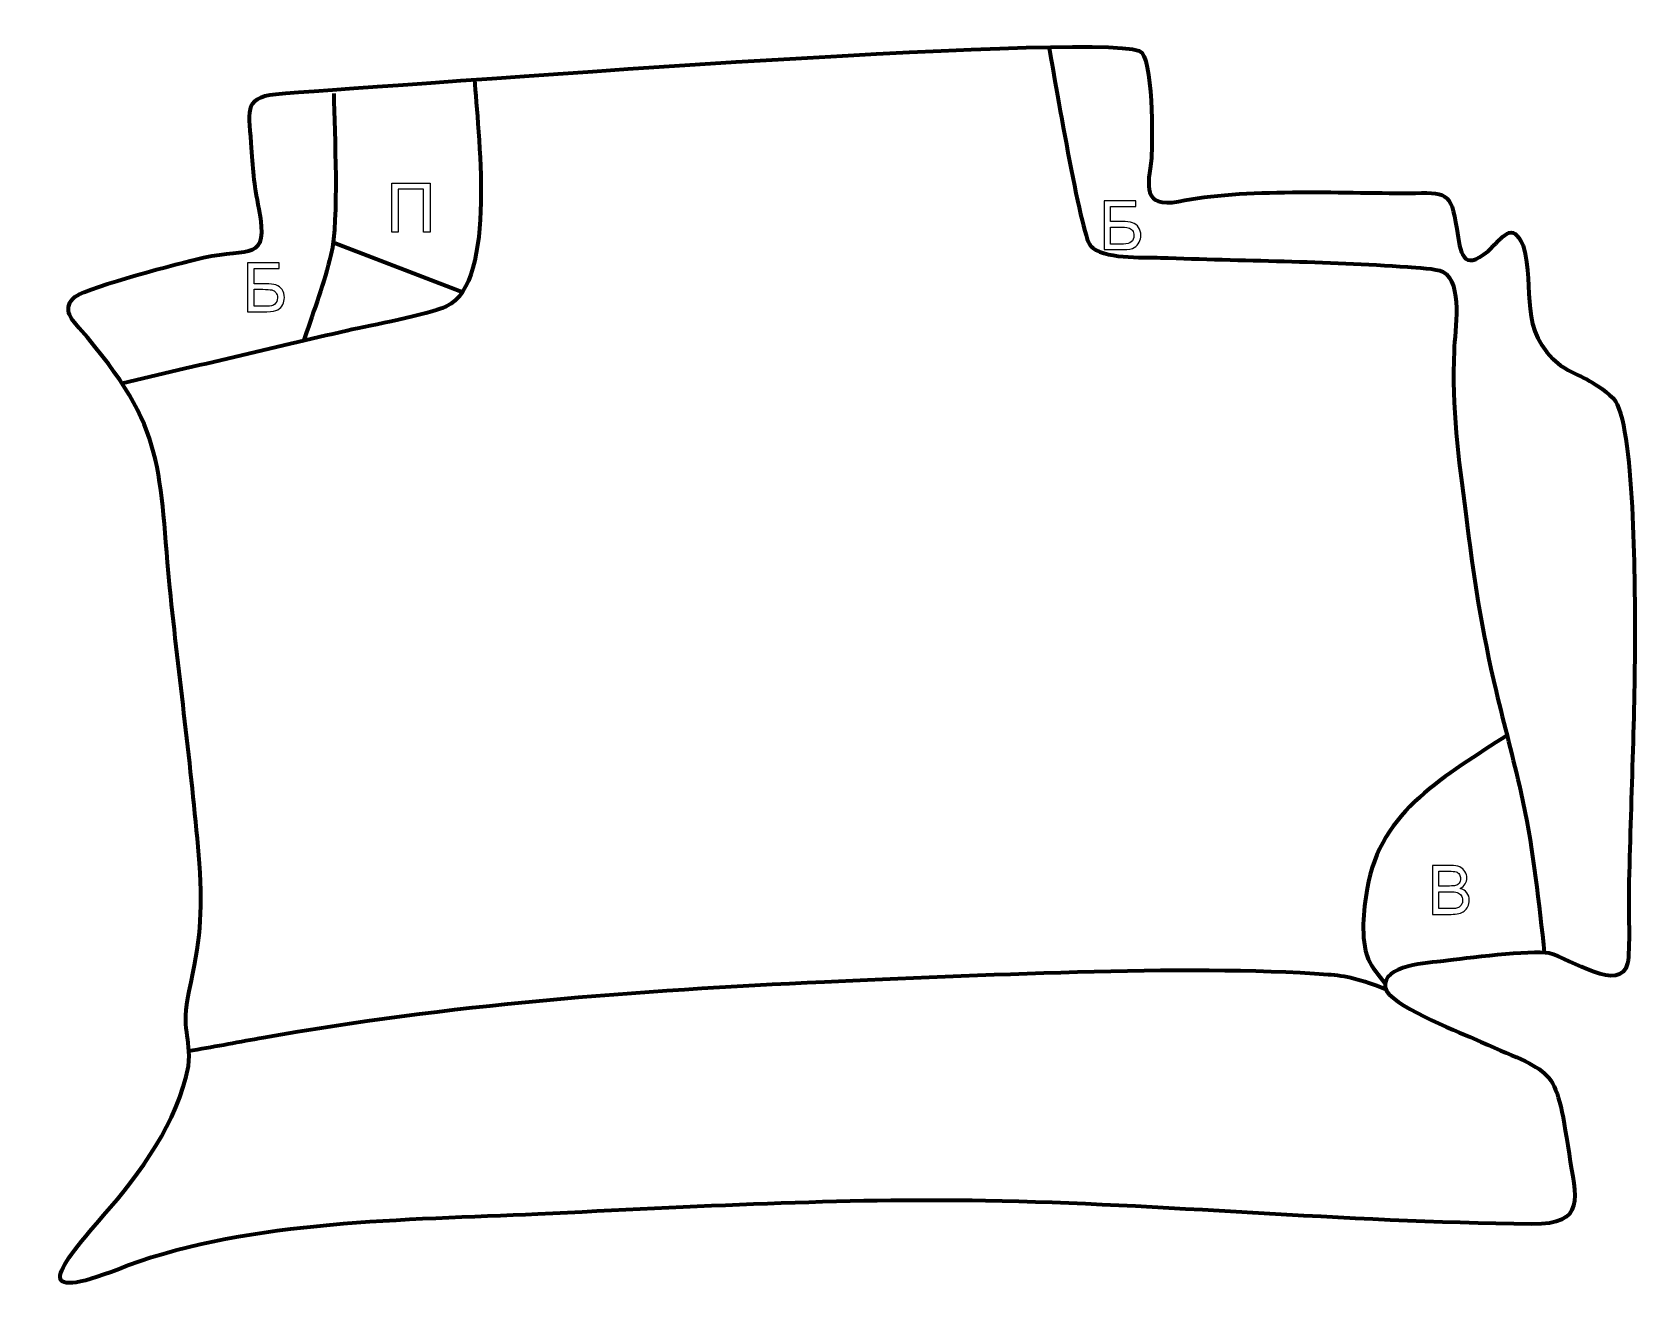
# Model space of a CAD drawing. Header units: millimetres. Extents: x -609 to -13, y 283 to 756.
import ezdxf

# ---------------------------------------------------------------- set-up
doc = ezdxf.new("R2010")
doc.units = ezdxf.units.MM
doc.header["$MEASUREMENT"] = 0
doc.layers.add('layer 2', color=7, linetype='Continuous')
doc.layers.add('layer 3', color=7, linetype='Continuous')

msp = doc.modelspace()

# ---------------------------------------------------------------- linework, layer by layer
at = {"layer": 'layer 2', "color": 142, "lineweight": 158}
for points, knots in [([(-230.7295, 750.8386), (-228.8016, 740.5786), (-218.8492, 680.8172), (-215.2785, 676.8716), (-215.2785, 676.8716), (-210.6744, 671.7841), (-196.0831, 672.6934), (-189.1495, 672.4257), (-189.1495, 672.4257), (-158.5219, 671.2431), (-127.8287, 671.1902), (-97.2497, 668.978), (-97.2497, 668.978), (-93.8307, 668.7306), (-86.6487, 668.4209), (-83.9906, 667.2015), (-83.9906, 667.2015), (-76.5466, 662.7863), (-79.5874, 645.4427), (-79.9095, 637.8158), (-79.9095, 637.8158), (-80.8129, 616.4273), (-78.2601, 597.9341), (-75.5654, 577.045), (-75.5654, 577.045), (-72.8287, 554.6413), (-69.538, 533.0273), (-64.2818, 511.046), (-64.2818, 511.046), (-61.2148, 498.466), (-57.9097, 485.998), (-55.0578, 473.3582), (-55.0578, 473.3582), (-50.7589, 454.1471), (-48.753, 436.0736), (-46.6417, 416.6591), (-46.6417, 416.6591), (-46.6417, 416.6591), (-46.3135, 413.6616), (-46.3135, 413.6616)], [0, 0, 0, 0, 0.09090909, 0.09090909, 0.09090909, 0.09090909, 0.18181818, 0.18181818, 0.18181818, 0.18181818, 0.27272727, 0.27272727, 0.27272727, 0.27272727, 0.36363636, 0.36363636, 0.36363636, 0.36363636, 0.45454545, 0.45454545, 0.45454545, 0.45454545, 0.54545455, 0.54545455, 0.54545455, 0.54545455, 0.63636364, 0.63636364, 0.63636364, 0.63636364, 0.72727273, 0.72727273, 0.72727273, 0.72727273, 0.81818182, 0.81818182, 0.81818182, 0.81818182, 1, 1, 1, 1]), ([(-444.5512, 738.7272), (-443.4492, 720.8747), (-435.8407, 663.0658), (-455.0095, 654.3094), (-455.0095, 654.3094), (-462.712, 650.7909), (-482.5338, 647.4291), (-492.0568, 645.2144), (-492.0568, 645.2144), (-519.9559, 638.7259), (-547.828, 632.1199), (-575.7192, 625.5975)], [0, 0, 0, 0, 0.25, 0.25, 0.25, 0.25, 0.5, 0.5, 0.5, 0.5, 1, 1, 1, 1]), ([(-496.8949, 733.6148), (-496.7719, 718.0774), (-494.8287, 687.2427), (-497.9969, 673.478), (-497.9969, 673.478), (-500.3533, 663.2403), (-504.3493, 652.8614), (-507.6648, 642.8575), (-507.6648, 642.8575), (-507.6648, 642.8575), (-508.1551, 641.3782), (-508.1551, 641.3782)], [0, 0, 0, 0, 0.25, 0.25, 0.25, 0.25, 0.5, 0.5, 0.5, 0.5, 1, 1, 1, 1]), ([(-60.0371, 494.6599), (-82.6076, 479.7285), (-107.49, 466.7037), (-112.2423, 437.517), (-112.2423, 437.517), (-113.5994, 429.1821), (-114.8749, 419.2432), (-111.8831, 411.1993), (-111.8831, 411.1993), (-110.3895, 408.1812), (-107.8644, 405.1224), (-105.7958, 402.4408)], [0, 0, 0, 0, 0.25, 0.25, 0.25, 0.25, 0.5, 0.5, 0.5, 0.5, 1, 1, 1, 1]), ([(-105.5351, 400.1049), (-114.1706, 403.608), (-120.5761, 405.0038), (-126.7514, 405.4504), (-126.7514, 405.4504), (-180.6849, 409.3502), (-259.2437, 404.9578), (-314.2858, 402.6713), (-314.2858, 402.6713), (-383.1481, 399.6559), (-455.2543, 394.099), (-523.1017, 381.9739), (-523.1017, 381.9739), (-531.8634, 380.3717), (-540.6082, 378.7282), (-549.3866, 377.214), (-549.3866, 377.214), (-549.3866, 377.214), (-550.8446, 376.9642), (-550.8446, 376.9642)], [0, 0, 0, 0, 0.16666667, 0.16666667, 0.16666667, 0.16666667, 0.33333333, 0.33333333, 0.33333333, 0.33333333, 0.5, 0.5, 0.5, 0.5, 0.66666667, 0.66666667, 0.66666667, 0.66666667, 1, 1, 1, 1])]:
    msp.add_open_spline(points, degree=3, knots=knots, dxfattribs=at)
at = {"layer": 'layer 2', "color": 142}
for points, knots in [([(-461.0516, 700.1098), (-461.0516, 700.1098), (-475.3264, 700.1098), (-475.3264, 700.1098), (-475.3264, 700.1098), (-475.3264, 700.1098), (-475.3264, 681.9234), (-475.3264, 681.9234), (-475.3264, 681.9234), (-475.3264, 681.9234), (-472.9134, 681.9234), (-472.9134, 681.9234), (-472.9134, 681.9234), (-472.9134, 681.9234), (-472.9134, 697.9762), (-472.9134, 697.9762), (-472.9134, 697.9762), (-472.9134, 697.9762), (-463.4646, 697.9762), (-463.4646, 697.9762), (-463.4646, 697.9762), (-463.4646, 697.9762), (-463.4646, 681.9234), (-463.4646, 681.9234), (-463.4646, 681.9234), (-463.4646, 681.9234), (-461.0516, 681.9234), (-461.0516, 681.9234), (-461.0516, 681.9234), (-461.0516, 681.9234), (-461.0516, 700.1098), (-461.0516, 700.1098)], [0, 0, 0, 0, 0.11111111, 0.11111111, 0.11111111, 0.11111111, 0.22222222, 0.22222222, 0.22222222, 0.22222222, 0.33333333, 0.33333333, 0.33333333, 0.33333333, 0.44444444, 0.44444444, 0.44444444, 0.44444444, 0.55555556, 0.55555556, 0.55555556, 0.55555556, 0.66666667, 0.66666667, 0.66666667, 0.66666667, 0.77777778, 0.77777778, 0.77777778, 0.77777778, 1, 1, 1, 1]), ([(-210.1984, 693.6276), (-210.1984, 693.6276), (-198.3874, 693.6276), (-198.3874, 693.6276), (-198.3874, 693.6276), (-198.3874, 693.6276), (-198.3874, 691.494), (-198.3874, 691.494), (-198.3874, 691.494), (-198.3874, 691.494), (-207.7854, 691.494), (-207.7854, 691.494), (-207.7854, 691.494), (-207.7854, 691.494), (-207.7854, 685.8806), (-207.7854, 685.8806), (-207.7854, 685.8806), (-207.7854, 685.8806), (-203.442, 685.8806), (-203.442, 685.8806), (-203.442, 685.8806), (-201.8376, 685.8806), (-200.5633, 685.7282), (-199.6151, 685.4192), (-199.6151, 685.4192), (-198.6668, 685.1144), (-197.909, 684.5386), (-197.3375, 683.6877), (-197.3375, 683.6877), (-196.766, 682.8411), (-196.4824, 681.8547), (-196.4824, 680.7286), (-196.4824, 680.7286), (-196.4824, 679.81), (-196.6856, 678.9506), (-197.0962, 678.1548), (-197.0962, 678.1548), (-197.5069, 677.3547), (-198.1165, 676.7027), (-198.9293, 676.199), (-198.9293, 676.199), (-199.7378, 675.6952), (-201.1221, 675.4412), (-203.0737, 675.4412), (-203.0737, 675.4412), (-203.0737, 675.4412), (-210.1984, 675.4412), (-210.1984, 675.4412), (-210.1984, 675.4412), (-210.1984, 675.4412), (-210.1984, 693.6276), (-210.1984, 693.6276)], [0, 0, 0, 0, 0.07142857, 0.07142857, 0.07142857, 0.07142857, 0.14285714, 0.14285714, 0.14285714, 0.14285714, 0.21428571, 0.21428571, 0.21428571, 0.21428571, 0.28571429, 0.28571429, 0.28571429, 0.28571429, 0.35714286, 0.35714286, 0.35714286, 0.35714286, 0.42857143, 0.42857143, 0.42857143, 0.42857143, 0.5, 0.5, 0.5, 0.5, 0.57142857, 0.57142857, 0.57142857, 0.57142857, 0.64285714, 0.64285714, 0.64285714, 0.64285714, 0.71428571, 0.71428571, 0.71428571, 0.71428571, 0.78571429, 0.78571429, 0.78571429, 0.78571429, 0.85714286, 0.85714286, 0.85714286, 0.85714286, 1, 1, 1, 1]), ([(-207.7854, 677.4986), (-207.7854, 677.4986), (-202.9721, 677.4986), (-202.9721, 677.4986), (-202.9721, 677.4986), (-201.6725, 677.4986), (-200.6988, 677.7611), (-200.0469, 678.2902), (-200.0469, 678.2902), (-199.3992, 678.8194), (-199.0732, 679.611), (-199.0732, 680.6651), (-199.0732, 680.6651), (-199.0732, 681.4187), (-199.2595, 682.0452), (-199.632, 682.549), (-199.632, 682.549), (-200.0045, 683.0527), (-200.521, 683.3872), (-201.1814, 683.5523), (-201.1814, 683.5523), (-201.846, 683.7174), (-202.9763, 683.7978), (-204.5723, 683.7978), (-204.5723, 683.7978), (-204.5723, 683.7978), (-207.7854, 683.7978), (-207.7854, 683.7978), (-207.7854, 683.7978), (-207.7854, 683.7978), (-207.7854, 677.4986), (-207.7854, 677.4986)], [0, 0, 0, 0, 0.11111111, 0.11111111, 0.11111111, 0.11111111, 0.22222222, 0.22222222, 0.22222222, 0.22222222, 0.33333333, 0.33333333, 0.33333333, 0.33333333, 0.44444444, 0.44444444, 0.44444444, 0.44444444, 0.55555556, 0.55555556, 0.55555556, 0.55555556, 0.66666667, 0.66666667, 0.66666667, 0.66666667, 0.77777778, 0.77777778, 0.77777778, 0.77777778, 1, 1, 1, 1]), ([(-529.0217, 670.4765), (-529.0217, 670.4765), (-517.2107, 670.4765), (-517.2107, 670.4765), (-517.2107, 670.4765), (-517.2107, 670.4765), (-517.2107, 668.3429), (-517.2107, 668.3429), (-517.2107, 668.3429), (-517.2107, 668.3429), (-526.6087, 668.3429), (-526.6087, 668.3429), (-526.6087, 668.3429), (-526.6087, 668.3429), (-526.6087, 662.7295), (-526.6087, 662.7295), (-526.6087, 662.7295), (-526.6087, 662.7295), (-522.2653, 662.7295), (-522.2653, 662.7295), (-522.2653, 662.7295), (-520.6609, 662.7295), (-519.3866, 662.5771), (-518.4384, 662.2681), (-518.4384, 662.2681), (-517.4901, 661.9633), (-516.7323, 661.3875), (-516.1608, 660.5366), (-516.1608, 660.5366), (-515.5893, 659.69), (-515.3057, 658.7036), (-515.3057, 657.5775), (-515.3057, 657.5775), (-515.3057, 656.6589), (-515.5089, 655.7995), (-515.9195, 655.0037), (-515.9195, 655.0037), (-516.3302, 654.2036), (-516.9398, 653.5516), (-517.7526, 653.0479), (-517.7526, 653.0479), (-518.5611, 652.5441), (-519.9454, 652.2901), (-521.897, 652.2901), (-521.897, 652.2901), (-521.897, 652.2901), (-529.0217, 652.2901), (-529.0217, 652.2901), (-529.0217, 652.2901), (-529.0217, 652.2901), (-529.0217, 670.4765), (-529.0217, 670.4765)], [0, 0, 0, 0, 0.07142857, 0.07142857, 0.07142857, 0.07142857, 0.14285714, 0.14285714, 0.14285714, 0.14285714, 0.21428571, 0.21428571, 0.21428571, 0.21428571, 0.28571429, 0.28571429, 0.28571429, 0.28571429, 0.35714286, 0.35714286, 0.35714286, 0.35714286, 0.42857143, 0.42857143, 0.42857143, 0.42857143, 0.5, 0.5, 0.5, 0.5, 0.57142857, 0.57142857, 0.57142857, 0.57142857, 0.64285714, 0.64285714, 0.64285714, 0.64285714, 0.71428571, 0.71428571, 0.71428571, 0.71428571, 0.78571429, 0.78571429, 0.78571429, 0.78571429, 0.85714286, 0.85714286, 0.85714286, 0.85714286, 1, 1, 1, 1]), ([(-526.6087, 654.3475), (-526.6087, 654.3475), (-521.7954, 654.3475), (-521.7954, 654.3475), (-521.7954, 654.3475), (-520.4958, 654.3475), (-519.5221, 654.61), (-518.8702, 655.1391), (-518.8702, 655.1391), (-518.2225, 655.6683), (-517.8965, 656.4599), (-517.8965, 657.514), (-517.8965, 657.514), (-517.8965, 658.2676), (-518.0828, 658.8941), (-518.4553, 659.3979), (-518.4553, 659.3979), (-518.8278, 659.9016), (-519.3443, 660.2361), (-520.0047, 660.4012), (-520.0047, 660.4012), (-520.6693, 660.5663), (-521.7996, 660.6467), (-523.3956, 660.6467), (-523.3956, 660.6467), (-523.3956, 660.6467), (-526.6087, 660.6467), (-526.6087, 660.6467), (-526.6087, 660.6467), (-526.6087, 660.6467), (-526.6087, 654.3475), (-526.6087, 654.3475)], [0, 0, 0, 0, 0.11111111, 0.11111111, 0.11111111, 0.11111111, 0.22222222, 0.22222222, 0.22222222, 0.22222222, 0.33333333, 0.33333333, 0.33333333, 0.33333333, 0.44444444, 0.44444444, 0.44444444, 0.44444444, 0.55555556, 0.55555556, 0.55555556, 0.55555556, 0.66666667, 0.66666667, 0.66666667, 0.66666667, 0.77777778, 0.77777778, 0.77777778, 0.77777778, 1, 1, 1, 1]), ([(-87.9739, 427.9234), (-87.9739, 427.9234), (-87.9739, 446.1098), (-87.9739, 446.1098), (-87.9739, 446.1098), (-87.9739, 446.1098), (-81.1498, 446.1098), (-81.1498, 446.1098), (-81.1498, 446.1098), (-79.7612, 446.1098), (-78.6479, 445.9278), (-77.8054, 445.5595), (-77.8054, 445.5595), (-76.9672, 445.1912), (-76.3111, 444.6239), (-75.8369, 443.8577), (-75.8369, 443.8577), (-75.3586, 443.0957), (-75.1215, 442.2956), (-75.1215, 441.4574), (-75.1215, 441.4574), (-75.1215, 440.6827), (-75.3332, 439.9503), (-75.7523, 439.2645), (-75.7523, 439.2645), (-76.1714, 438.5787), (-76.8064, 438.0241), (-77.6573, 437.6008), (-77.6573, 437.6008), (-76.5566, 437.2791), (-75.7099, 436.7287), (-75.1215, 435.9498), (-75.1215, 435.9498), (-74.5288, 435.1751), (-74.2325, 434.2565), (-74.2325, 433.1981), (-74.2325, 433.1981), (-74.2325, 432.343), (-74.4145, 431.5514), (-74.7744, 430.819), (-74.7744, 430.819), (-75.1342, 430.0866), (-75.5787, 429.5236), (-76.1079, 429.1257), (-76.1079, 429.1257), (-76.637, 428.732), (-77.3017, 428.4314), (-78.0975, 428.2282), (-78.0975, 428.2282), (-78.8976, 428.025), (-79.8755, 427.9234), (-81.0355, 427.9234), (-81.0355, 427.9234), (-81.0355, 427.9234), (-87.9739, 427.9234), (-87.9739, 427.9234)], [0, 0, 0, 0, 0.06666667, 0.06666667, 0.06666667, 0.06666667, 0.13333333, 0.13333333, 0.13333333, 0.13333333, 0.2, 0.2, 0.2, 0.2, 0.26666667, 0.26666667, 0.26666667, 0.26666667, 0.33333333, 0.33333333, 0.33333333, 0.33333333, 0.4, 0.4, 0.4, 0.4, 0.46666667, 0.46666667, 0.46666667, 0.46666667, 0.53333333, 0.53333333, 0.53333333, 0.53333333, 0.6, 0.6, 0.6, 0.6, 0.66666667, 0.66666667, 0.66666667, 0.66666667, 0.73333333, 0.73333333, 0.73333333, 0.73333333, 0.8, 0.8, 0.8, 0.8, 0.86666667, 0.86666667, 0.86666667, 0.86666667, 1, 1, 1, 1]), ([(-85.5609, 438.4644), (-85.5609, 438.4644), (-81.6281, 438.4644), (-81.6281, 438.4644), (-81.6281, 438.4644), (-80.5613, 438.4644), (-79.7951, 438.5364), (-79.3337, 438.6761), (-79.3337, 438.6761), (-78.7198, 438.8581), (-78.2584, 439.1629), (-77.9494, 439.5862), (-77.9494, 439.5862), (-77.6403, 440.0096), (-77.4837, 440.5387), (-77.4837, 441.178), (-77.4837, 441.178), (-77.4837, 441.7833), (-77.6276, 442.3167), (-77.9197, 442.7739), (-77.9197, 442.7739), (-78.2076, 443.2354), (-78.6225, 443.5529), (-79.1601, 443.7222), (-79.1601, 443.7222), (-79.6977, 443.8915), (-80.6206, 443.9762), (-81.9245, 443.9762), (-81.9245, 443.9762), (-81.9245, 443.9762), (-85.5609, 443.9762), (-85.5609, 443.9762), (-85.5609, 443.9762), (-85.5609, 443.9762), (-85.5609, 438.4644), (-85.5609, 438.4644)], [0, 0, 0, 0, 0.1, 0.1, 0.1, 0.1, 0.2, 0.2, 0.2, 0.2, 0.3, 0.3, 0.3, 0.3, 0.4, 0.4, 0.4, 0.4, 0.5, 0.5, 0.5, 0.5, 0.6, 0.6, 0.6, 0.6, 0.7, 0.7, 0.7, 0.7, 0.8, 0.8, 0.8, 0.8, 1, 1, 1, 1]), ([(-85.5609, 430.057), (-85.5609, 430.057), (-81.0312, 430.057), (-81.0312, 430.057), (-81.0312, 430.057), (-80.2523, 430.057), (-79.7062, 430.0866), (-79.3887, 430.1459), (-79.3887, 430.1459), (-78.8384, 430.2433), (-78.3727, 430.4084), (-78.0002, 430.6412), (-78.0002, 430.6412), (-77.6276, 430.874), (-77.3228, 431.2127), (-77.0815, 431.6572), (-77.0815, 431.6572), (-76.8402, 432.1017), (-76.7217, 432.6139), (-76.7217, 433.1939), (-76.7217, 433.1939), (-76.7217, 433.8755), (-76.8953, 434.4639), (-77.2466, 434.9677), (-77.2466, 434.9677), (-77.5938, 435.4714), (-78.0764, 435.8228), (-78.6944, 436.026), (-78.6944, 436.026), (-79.3083, 436.2292), (-80.1973, 436.3308), (-81.353, 436.3308), (-81.353, 436.3308), (-81.353, 436.3308), (-85.5609, 436.3308), (-85.5609, 436.3308), (-85.5609, 436.3308), (-85.5609, 436.3308), (-85.5609, 430.057), (-85.5609, 430.057)], [0, 0, 0, 0, 0.09090909, 0.09090909, 0.09090909, 0.09090909, 0.18181818, 0.18181818, 0.18181818, 0.18181818, 0.27272727, 0.27272727, 0.27272727, 0.27272727, 0.36363636, 0.36363636, 0.36363636, 0.36363636, 0.45454545, 0.45454545, 0.45454545, 0.45454545, 0.54545455, 0.54545455, 0.54545455, 0.54545455, 0.63636364, 0.63636364, 0.63636364, 0.63636364, 0.72727273, 0.72727273, 0.72727273, 0.72727273, 0.81818182, 0.81818182, 0.81818182, 0.81818182, 1, 1, 1, 1])]:
    msp.add_open_spline(points, degree=3, knots=knots, dxfattribs=at)
at = {"layer": 'layer 2', "color": 142, "lineweight": 158}
msp.add_open_spline([(-448.5213, 659.2908), (-448.5213, 659.2908), (-496.6303, 677.7877), (-496.6303, 677.7877)], degree=3, dxfattribs=at)
at = {"layer": 'layer 3', "color": 242, "lineweight": 158}
msp.add_open_spline([(-516.0093, 733.584), (-530.6024, 732.6036), (-528.4797, 728.0775), (-527.6703, 715.2263), (-527.6703, 715.2263), (-527.0403, 705.2232), (-526.7001, 700.4525), (-524.6729, 690.4663), (-524.6729, 690.4663), (-520.9538, 670.4814), (-528.1888, 676.4666), (-545.4684, 672.4296), (-545.4684, 672.4296), (-554.5376, 670.3108), (-586.8806, 661.9556), (-593.3202, 657.8587), (-593.3202, 657.8587), (-597.8524, 653.7431), (-595.1563, 650.0727), (-591.6596, 646.1455), (-591.6596, 646.1455), (-558.4003, 608.1443), (-562.4528, 593.8975), (-557.601, 546.3408), (-557.601, 546.3408), (-554.1762, 513.2395), (-549.5619, 479.9675), (-546.9136, 446.838), (-546.9136, 446.838), (-545.6445, 427.5904), (-546.635, 418.0015), (-550.789, 399.275), (-550.789, 399.275), (-554.014, 384.7363), (-549.8822, 382.6213), (-550.999, 371.4053), (-550.999, 371.4053), (-555.0286, 350.5857), (-568.8881, 331.5242), (-582.6247, 315.8722), (-582.6247, 315.8722), (-602.0533, 293.5953), (-609.2408, 282.8568), (-573.6378, 297.1257), (-573.6378, 297.1257), (-527.5086, 314.0429), (-469.9252, 314.0178), (-420.9117, 316.3042), (-420.9117, 316.3042), (-361.8827, 319.0578), (-307.8026, 322.2142), (-254.2713, 321.2597), (-254.2713, 321.2597), (-188.1007, 320.0798), (-122.8506, 313.3966), (-50.9285, 312.5561), (-50.9285, 312.5561), (-30.4694, 312.317), (-34.5974, 322.5457), (-37.1031, 338.767), (-37.1031, 338.767), (-42.4658, 373.3815), (-42.1263, 367.6603), (-72.6894, 381.7303), (-72.6894, 381.7303), (-78.9374, 384.4342), (-104.3472, 394.3134), (-105.4901, 400.6351), (-105.4901, 400.6351), (-107.014, 409.0647), (-89.0657, 409.9247), (-83.7817, 410.5206), (-83.7817, 410.5206), (-75.8736, 411.5236), (-51.3762, 414.6656), (-44.4484, 413.426), (-44.4484, 413.426), (-36.5206, 411.5013), (-17.8594, 398.067), (-15.3055, 409.7668), (-15.3055, 409.7668), (-14.2962, 414.3907), (-15.0185, 430.8274), (-14.8773, 437.1451), (-14.8773, 437.1451), (-14.132, 469.4527), (-12.5899, 502.5597), (-12.5728, 534.7712), (-12.5728, 534.7712), (-12.7273, 549.6054), (-12.5664, 611.1089), (-20.5602, 619.9693), (-20.5602, 619.9693), (-28.642, 627.4686), (-32.1912, 627.233), (-40.2293, 632.2372), (-40.2293, 632.2372), (-56.8451, 645.3899), (-49.3189, 660.4585), (-54.2308, 676.9343), (-54.2308, 676.9343), (-58.2848, 686.3491), (-61.8158, 679.8696), (-67.2375, 674.8953), (-67.2375, 674.8953), (-76.822, 666.8161), (-77.5389, 674.3031), (-78.9056, 683.1581), (-78.9056, 683.1581), (-81.1287, 697.5621), (-82.7294, 696.5669), (-96.7059, 696.4678), (-96.7059, 696.4678), (-122.0052, 696.3886), (-158.5383, 698.4286), (-182.4481, 693.3236), (-182.4481, 693.3236), (-196.1556, 691.0625), (-193.8616, 699.0609), (-192.5892, 709.4319), (-192.5892, 709.4319), (-192.2039, 715.2914), (-191.7989, 747.6294), (-197.0625, 749.4679), (-197.0625, 749.4679), (-217.0051, 756.4335), (-471.4025, 736.6255), (-514.775, 733.6682), (-514.775, 733.6682), (-514.775, 733.6682), (-516.0093, 733.584), (-516.0093, 733.584)], degree=3, knots=[0, 0, 0, 0, 0.02941176, 0.02941176, 0.02941176, 0.02941176, 0.05882353, 0.05882353, 0.05882353, 0.05882353, 0.08823529, 0.08823529, 0.08823529, 0.08823529, 0.11764706, 0.11764706, 0.11764706, 0.11764706, 0.14705882, 0.14705882, 0.14705882, 0.14705882, 0.17647059, 0.17647059, 0.17647059, 0.17647059, 0.20588235, 0.20588235, 0.20588235, 0.20588235, 0.23529412, 0.23529412, 0.23529412, 0.23529412, 0.26470588, 0.26470588, 0.26470588, 0.26470588, 0.29411765, 0.29411765, 0.29411765, 0.29411765, 0.32352941, 0.32352941, 0.32352941, 0.32352941, 0.35294118, 0.35294118, 0.35294118, 0.35294118, 0.38235294, 0.38235294, 0.38235294, 0.38235294, 0.41176471, 0.41176471, 0.41176471, 0.41176471, 0.44117647, 0.44117647, 0.44117647, 0.44117647, 0.47058824, 0.47058824, 0.47058824, 0.47058824, 0.5, 0.5, 0.5, 0.5, 0.52941176, 0.52941176, 0.52941176, 0.52941176, 0.55882353, 0.55882353, 0.55882353, 0.55882353, 0.58823529, 0.58823529, 0.58823529, 0.58823529, 0.61764706, 0.61764706, 0.61764706, 0.61764706, 0.64705882, 0.64705882, 0.64705882, 0.64705882, 0.67647059, 0.67647059, 0.67647059, 0.67647059, 0.70588235, 0.70588235, 0.70588235, 0.70588235, 0.73529412, 0.73529412, 0.73529412, 0.73529412, 0.76470588, 0.76470588, 0.76470588, 0.76470588, 0.79411765, 0.79411765, 0.79411765, 0.79411765, 0.82352941, 0.82352941, 0.82352941, 0.82352941, 0.85294118, 0.85294118, 0.85294118, 0.85294118, 0.88235294, 0.88235294, 0.88235294, 0.88235294, 0.91176471, 0.91176471, 0.91176471, 0.91176471, 0.94117647, 0.94117647, 0.94117647, 0.94117647, 1, 1, 1, 1], dxfattribs=at)

doc.saveas('drawing.dxf')
